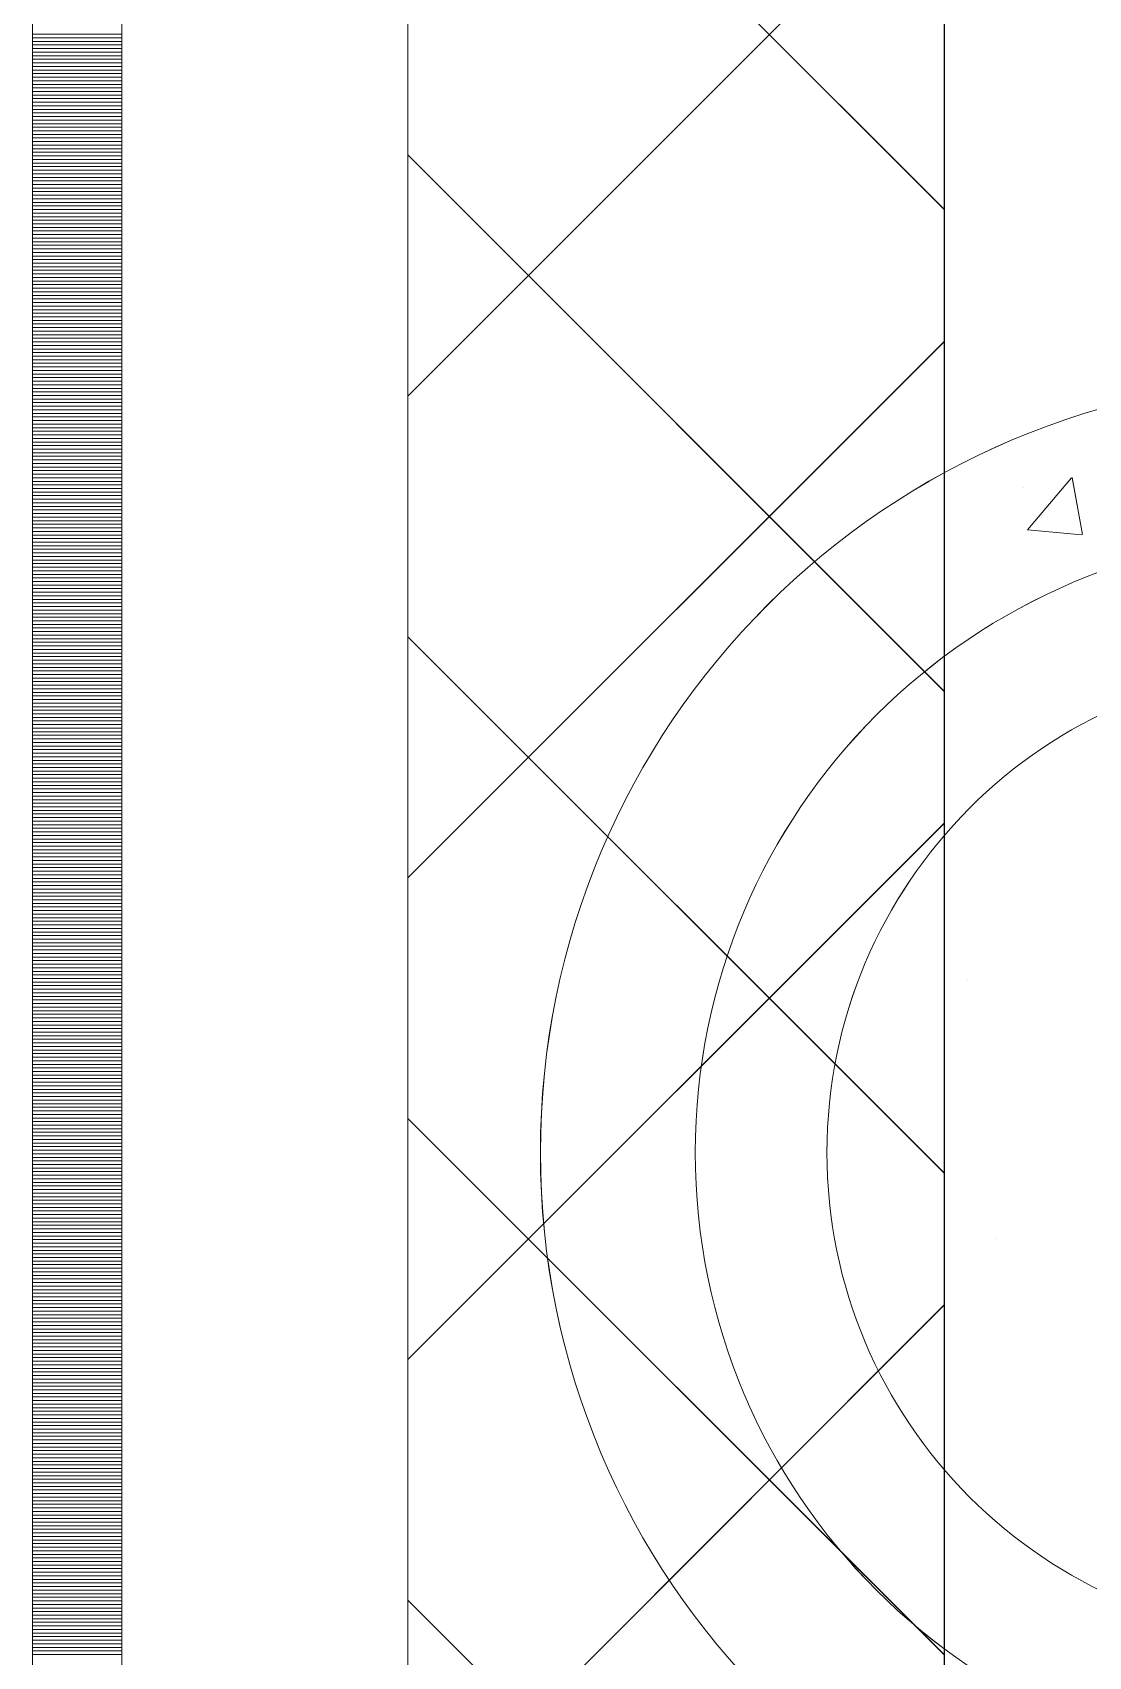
# Model space of a CAD drawing. Header units: millimetres. Extents: x 470010 to 1231400, y -134005 to 421770.
# Drawn here: x 672518.6 to 672813.9, y -47694.1 to -47240 of the extents above; entities that cross this region are included whole.
import ezdxf
from ezdxf.enums import TextEntityAlignment as Align

# ---------------------------------------------------------------- set-up
doc = ezdxf.new("R2010")
doc.units = ezdxf.units.MM
doc.linetypes.add('DASHED', pattern=[19.05, 12.7, -6.35])
doc.layers.get('Defpoints').update_dxf_attribs({"color": 140})
doc.layers.add('АР_Делит', color=120, linetype='Continuous', lineweight=0, plot=False)
for name, color, linetype, lineweight in [('АР_Стены ПЕНОблок', 52, 'Continuous', 20), ('АР_Тонкая', 254, 'Continuous', 5), ('АР_Утеплитель', 31, 'Continuous', 0), ('АР_Штриховка', 8, 'Continuous', 0)]:
    doc.layers.add(name, color=color, linetype=linetype, lineweight=lineweight)
doc.layers.add('РД_Оси_100', color=7, linetype='Continuous', lineweight=0, true_color=0x525252)
doc.styles.add('style1', font='ARIALN.TTF')

# ---------------------------------------------------------------- blocks, each defined once
blk = doc.blocks.new('СОШ_2200_АР_ОСИ_М100_28.05.24')
at = {"layer": 'АР_Делит', "color": 251, "linetype": 'DASHED', "true_color": 0x636466}
blk.add_lwpolyline([(114955, 135155), (114955, -355), (93595.036, -355), (93595.036, 13855), (94145, 13855), (94145, 68320), (66055, 68320), (66055, 13857.73), (83455, 13857.73), (83455, -355), (45245, -355), (45245, 13145), (44695, 13145), (44695, 26755), (45245, 26755), (45245, 68320), (20455, 68320), (20455, 26755), (27955, 26755), (27955, 13145), (-355, 13145), (-355, 100855)], dxfattribs=at)
blk = doc.blocks.new('A$C9108343f')
at = {"layer": 'АР_Делит', "color": 18, "true_color": 0x000000}
for radius in [216.34, 173.04, 136.21]:
    blk.add_circle((7158.34, 52813.08), radius, dxfattribs=at)
at = {"layer": 'АР_Стены ПЕНОблок', "color": 18, "linetype": 'Continuous', "lineweight": 20, "true_color": 0x000000}
blk.add_line((7054.96, 97555), (7054.96, 21355), dxfattribs=at)
at = {"layer": 'АР_Тонкая', "color": 18, "linetype": 'Continuous', "lineweight": 5, "true_color": 0x000000}
for p, q in [((6799.96, 97555), (6799.96, 21355)), ((6824.96, 97555), (6824.96, 21355)), ((6824.96, 21355), (6824.96, 97555)), ((6904.96, 21355), (6904.96, 97555))]:
    blk.add_line(p, q, dxfattribs=at)
at = {"layer": 'АР_Утеплитель', "color": 18, "linetype": 'Continuous', "lineweight": 0, "true_color": 0x000000}
for p, q in [((6904.96, 97555), (6904.96, 21355)), ((7054.96, 21355), (7054.96, 97555))]:
    blk.add_line(p, q, dxfattribs=at)
at = {"layer": 'АР_Штриховка', "color": 18, "linetype": 'Continuous', "lineweight": 0, "true_color": 0x000000}
for p, q in [((7054.96, 53076.73), (6904.96, 53226.73)), ((6904.96, 53024.6), (7054.96, 53174.6)), ((6799.96, 53125.75), (6824.96, 53125.75)), ((6799.96, 53124.75), (6824.96, 53124.75)), ((6799.96, 53123.75), (6824.96, 53123.75)), ((6799.96, 53122.75), (6824.96, 53122.75)), ((6799.96, 53121.75), (6824.96, 53121.75)), ((6799.96, 53120.75), (6824.96, 53120.75)), ((6799.96, 53119.75), (6824.96, 53119.75)), ((6799.96, 53118.75), (6824.96, 53118.75)), ((6799.96, 53117.75), (6824.96, 53117.75)), ((6799.96, 53116.75), (6824.96, 53116.75)), ((6799.96, 53115.75), (6824.96, 53115.75)), ((6799.96, 53114.75), (6824.96, 53114.75)), ((6799.96, 53113.75), (6824.96, 53113.75)), ((6799.96, 53112.75), (6824.96, 53112.75)), ((6799.96, 53111.75), (6824.96, 53111.75)), ((6799.96, 53110.75), (6824.96, 53110.75)), ((6799.96, 53109.75), (6824.96, 53109.75)), ((6799.96, 53108.75), (6824.96, 53108.75)), ((6799.96, 53107.75), (6824.96, 53107.75)), ((6799.96, 53106.75), (6824.96, 53106.75)), ((6799.96, 53105.75), (6824.96, 53105.75)), ((6799.96, 53104.75), (6824.96, 53104.75)), ((6799.96, 53103.75), (6824.96, 53103.75)), ((6799.96, 53102.75), (6824.96, 53102.75)), ((6799.96, 53101.75), (6824.96, 53101.75)), ((6799.96, 53100.75), (6824.96, 53100.75)), ((6799.96, 53099.75), (6824.96, 53099.75)), ((6799.96, 53098.75), (6824.96, 53098.75)), ((6799.96, 53097.75), (6824.96, 53097.75)), ((6799.96, 53096.75), (6824.96, 53096.75)), ((6799.96, 53095.75), (6824.96, 53095.75)), ((6799.96, 53094.75), (6824.96, 53094.75)), ((6799.96, 53093.75), (6824.96, 53093.75)), ((6799.96, 53092.75), (6824.96, 53092.75)), ((6799.96, 53091.75), (6824.96, 53091.75)), ((6799.96, 53090.75), (6824.96, 53090.75)), ((6799.96, 53089.75), (6824.96, 53089.75)), ((7054.96, 52942.03), (6904.96, 53092.03)), ((6799.96, 53088.75), (6824.96, 53088.75)), ((6799.96, 53087.75), (6824.96, 53087.75)), ((6799.96, 53086.75), (6824.96, 53086.75)), ((6799.96, 53085.75), (6824.96, 53085.75)), ((6799.96, 53084.75), (6824.96, 53084.75)), ((6799.96, 53083.75), (6824.96, 53083.75)), ((6799.96, 53082.75), (6824.96, 53082.75)), ((6799.96, 53081.75), (6824.96, 53081.75)), ((6799.96, 53080.75), (6824.96, 53080.75)), ((6799.96, 53079.75), (6824.96, 53079.75)), ((6799.96, 53078.75), (6824.96, 53078.75)), ((6799.96, 53077.75), (6824.96, 53077.75)), ((6799.96, 53076.75), (6824.96, 53076.75)), ((6799.96, 53075.75), (6824.96, 53075.75)), ((6799.96, 53074.75), (6824.96, 53074.75)), ((6799.96, 53073.75), (6824.96, 53073.75)), ((6799.96, 53072.75), (6824.96, 53072.75)), ((6799.96, 53071.75), (6824.96, 53071.75)), ((6799.96, 53070.75), (6824.96, 53070.75)), ((6799.96, 53069.75), (6824.96, 53069.75)), ((6799.96, 53068.75), (6824.96, 53068.75)), ((6799.96, 53067.75), (6824.96, 53067.75)), ((6799.96, 53066.75), (6824.96, 53066.75)), ((6799.96, 53065.75), (6824.96, 53065.75)), ((6799.96, 53064.75), (6824.96, 53064.75)), ((6799.96, 53063.75), (6824.96, 53063.75)), ((6799.96, 53062.75), (6824.96, 53062.75)), ((6799.96, 53061.75), (6824.96, 53061.75)), ((6799.96, 53060.75), (6824.96, 53060.75)), ((6799.96, 53059.75), (6824.96, 53059.75)), ((6799.96, 53058.75), (6824.96, 53058.75)), ((6799.96, 53057.75), (6824.96, 53057.75)), ((6799.96, 53056.75), (6824.96, 53056.75)), ((6799.96, 53055.75), (6824.96, 53055.75)), ((6799.96, 53054.75), (6824.96, 53054.75)), ((6799.96, 53053.75), (6824.96, 53053.75)), ((6799.96, 53052.75), (6824.96, 53052.75)), ((6799.96, 53051.75), (6824.96, 53051.75)), ((6799.96, 53050.75), (6824.96, 53050.75)), ((6799.96, 53049.75), (6824.96, 53049.75)), ((6799.96, 53048.75), (6824.96, 53048.75)), ((6799.96, 53047.75), (6824.96, 53047.75)), ((6799.96, 53046.75), (6824.96, 53046.75)), ((6799.96, 53045.75), (6824.96, 53045.75)), ((6799.96, 53044.75), (6824.96, 53044.75)), ((6799.96, 53043.75), (6824.96, 53043.75)), ((6799.96, 53042.75), (6824.96, 53042.75)), ((6799.96, 53041.75), (6824.96, 53041.75)), ((6799.96, 53040.75), (6824.96, 53040.75)), ((6799.96, 53039.75), (6824.96, 53039.75)), ((6904.96, 52889.89), (7054.96, 53039.89)), ((6799.96, 53038.75), (6824.96, 53038.75)), ((6799.96, 53037.75), (6824.96, 53037.75)), ((6799.96, 53036.75), (6824.96, 53036.75)), ((6799.96, 53035.75), (6824.96, 53035.75)), ((6799.96, 53034.75), (6824.96, 53034.75)), ((6799.96, 53033.75), (6824.96, 53033.75)), ((6799.96, 53032.75), (6824.96, 53032.75)), ((6799.96, 53031.75), (6824.96, 53031.75)), ((6799.96, 53030.75), (6824.96, 53030.75)), ((6799.96, 53029.75), (6824.96, 53029.75)), ((6799.96, 53028.75), (6824.96, 53028.75)), ((6799.96, 53027.75), (6824.96, 53027.75)), ((6799.96, 53026.75), (6824.96, 53026.75)), ((6799.96, 53025.75), (6824.96, 53025.75)), ((6799.96, 53024.75), (6824.96, 53024.75)), ((6799.96, 53023.75), (6824.96, 53023.75)), ((6799.96, 53022.75), (6824.96, 53022.75)), ((6799.96, 53021.75), (6824.96, 53021.75)), ((6799.96, 53020.75), (6824.96, 53020.75)), ((6799.96, 53019.75), (6824.96, 53019.75)), ((6799.96, 53018.75), (6824.96, 53018.75)), ((6799.96, 53017.75), (6824.96, 53017.75)), ((6799.96, 53016.75), (6824.96, 53016.75)), ((6799.96, 53015.75), (6824.96, 53015.75)), ((6799.96, 53014.75), (6824.96, 53014.75)), ((6799.96, 53013.75), (6824.96, 53013.75)), ((6799.96, 53012.75), (6824.96, 53012.75)), ((6799.96, 53011.75), (6824.96, 53011.75)), ((6799.96, 53010.75), (6824.96, 53010.75)), ((6799.96, 53009.75), (6824.96, 53009.75)), ((6799.96, 53008.75), (6824.96, 53008.75)), ((6799.96, 53007.75), (6824.96, 53007.75)), ((6799.96, 53006.75), (6824.96, 53006.75)), ((6799.96, 53005.75), (6824.96, 53005.75)), ((6799.96, 53004.75), (6824.96, 53004.75)), ((6799.96, 53003.75), (6824.96, 53003.75)), ((6799.96, 53002.75), (6824.96, 53002.75)), ((6799.96, 53001.75), (6824.96, 53001.75)), ((6799.96, 53000.75), (6824.96, 53000.75)), ((6799.96, 52999.75), (6824.96, 52999.75)), ((6799.96, 52998.75), (6824.96, 52998.75)), ((7077.09, 52999.04), (7077.09, 52999.04)), ((7078.24, 52987.15), (7090.49, 53001.75)), ((7093.63, 52985.86), (7090.69, 53001.78)), ((6799.96, 52997.75), (6824.96, 52997.75)), ((6799.96, 52996.75), (6824.96, 52996.75)), ((6799.96, 52995.75), (6824.96, 52995.75)), ((6799.96, 52994.75), (6824.96, 52994.75)), ((6799.96, 52993.75), (6824.96, 52993.75)), ((6799.96, 52992.75), (6824.96, 52992.75)), ((6799.96, 52991.75), (6824.96, 52991.75)), ((6799.96, 52990.75), (6824.96, 52990.75)), ((6799.96, 52989.75), (6824.96, 52989.75)), ((6799.96, 52988.75), (6824.96, 52988.75)), ((6799.96, 52987.75), (6824.96, 52987.75)), ((6799.96, 52986.75), (6824.96, 52986.75)), ((6799.96, 52985.75), (6824.96, 52985.75)), ((7078.24, 52987.15), (7093.42, 52985.82)), ((6799.96, 52984.75), (6824.96, 52984.75)), ((6799.96, 52983.75), (6824.96, 52983.75)), ((6799.96, 52982.75), (6824.96, 52982.75)), ((6799.96, 52981.75), (6824.96, 52981.75)), ((6799.96, 52980.75), (6824.96, 52980.75)), ((6799.96, 52979.75), (6824.96, 52979.75)), ((6799.96, 52978.75), (6824.96, 52978.75)), ((6799.96, 52977.75), (6824.96, 52977.75)), ((6799.96, 52976.75), (6824.96, 52976.75)), ((6799.96, 52975.75), (6824.96, 52975.75)), ((6799.96, 52974.75), (6824.96, 52974.75)), ((6799.96, 52973.75), (6824.96, 52973.75)), ((6799.96, 52972.75), (6824.96, 52972.75)), ((6799.96, 52971.75), (6824.96, 52971.75)), ((6799.96, 52970.75), (6824.96, 52970.75)), ((6799.96, 52969.75), (6824.96, 52969.75)), ((6799.96, 52968.75), (6824.96, 52968.75)), ((6799.96, 52967.75), (6824.96, 52967.75)), ((6799.96, 52966.75), (6824.96, 52966.75)), ((6799.96, 52965.75), (6824.96, 52965.75)), ((6799.96, 52964.75), (6824.96, 52964.75)), ((6799.96, 52963.75), (6824.96, 52963.75)), ((6799.96, 52962.75), (6824.96, 52962.75)), ((6799.96, 52961.75), (6824.96, 52961.75)), ((6799.96, 52960.75), (6824.96, 52960.75)), ((6799.96, 52959.75), (6824.96, 52959.75)), ((6799.96, 52958.75), (6824.96, 52958.75)), ((6799.96, 52957.75), (6824.96, 52957.75)), ((6799.96, 52956.75), (6824.96, 52956.75)), ((6799.96, 52955.75), (6824.96, 52955.75)), ((6799.96, 52954.75), (6824.96, 52954.75)), ((6799.96, 52953.75), (6824.96, 52953.75)), ((7054.96, 52807.32), (6904.96, 52957.32)), ((6799.96, 52952.75), (6824.96, 52952.75)), ((6799.96, 52951.75), (6824.96, 52951.75)), ((6799.96, 52950.75), (6824.96, 52950.75)), ((6799.96, 52949.75), (6824.96, 52949.75)), ((6799.96, 52948.75), (6824.96, 52948.75)), ((6799.96, 52947.75), (6824.96, 52947.75)), ((6799.96, 52946.75), (6824.96, 52946.75)), ((6799.96, 52945.75), (6824.96, 52945.75)), ((6799.96, 52944.75), (6824.96, 52944.75)), ((6799.96, 52943.75), (6824.96, 52943.75)), ((6799.96, 52942.75), (6824.96, 52942.75)), ((6799.96, 52941.75), (6824.96, 52941.75)), ((6799.96, 52940.75), (6824.96, 52940.75)), ((6799.96, 52939.75), (6824.96, 52939.75)), ((6799.96, 52938.75), (6824.96, 52938.75)), ((6799.96, 52937.75), (6824.96, 52937.75)), ((6799.96, 52936.75), (6824.96, 52936.75)), ((6799.96, 52935.75), (6824.96, 52935.75)), ((6799.96, 52934.75), (6824.96, 52934.75)), ((6799.96, 52933.75), (6824.96, 52933.75)), ((6799.96, 52932.75), (6824.96, 52932.75)), ((6799.96, 52931.75), (6824.96, 52931.75)), ((6799.96, 52930.75), (6824.96, 52930.75)), ((6799.96, 52929.75), (6824.96, 52929.75)), ((6799.96, 52928.75), (6824.96, 52928.75)), ((6799.96, 52927.75), (6824.96, 52927.75)), ((6799.96, 52926.75), (6824.96, 52926.75)), ((6799.96, 52925.75), (6824.96, 52925.75)), ((6799.96, 52924.75), (6824.96, 52924.75)), ((6799.96, 52923.75), (6824.96, 52923.75)), ((6799.96, 52922.75), (6824.96, 52922.75)), ((6799.96, 52921.75), (6824.96, 52921.75)), ((6799.96, 52920.75), (6824.96, 52920.75)), ((6799.96, 52919.75), (6824.96, 52919.75)), ((6799.96, 52918.75), (6824.96, 52918.75)), ((6799.96, 52917.75), (6824.96, 52917.75)), ((6799.96, 52916.75), (6824.96, 52916.75)), ((6799.96, 52915.75), (6824.96, 52915.75)), ((6799.96, 52914.75), (6824.96, 52914.75)), ((6799.96, 52913.75), (6824.96, 52913.75)), ((6799.96, 52912.75), (6824.96, 52912.75)), ((6799.96, 52911.75), (6824.96, 52911.75)), ((6799.96, 52910.75), (6824.96, 52910.75)), ((6799.96, 52909.75), (6824.96, 52909.75)), ((6799.96, 52908.75), (6824.96, 52908.75)), ((6799.96, 52907.75), (6824.96, 52907.75)), ((6799.96, 52906.75), (6824.96, 52906.75)), ((6799.96, 52905.75), (6824.96, 52905.75)), ((6799.96, 52904.75), (6824.96, 52904.75)), ((6799.96, 52903.75), (6824.96, 52903.75)), ((6904.96, 52755.19), (7054.96, 52905.19)), ((6799.96, 52902.75), (6824.96, 52902.75)), ((6799.96, 52901.75), (6824.96, 52901.75)), ((6799.96, 52900.75), (6824.96, 52900.75)), ((6799.96, 52899.75), (6824.96, 52899.75)), ((6799.96, 52898.75), (6824.96, 52898.75)), ((6799.96, 52897.75), (6824.96, 52897.75)), ((6799.96, 52896.75), (6824.96, 52896.75)), ((6799.96, 52895.75), (6824.96, 52895.75)), ((6799.96, 52894.75), (6824.96, 52894.75)), ((6799.96, 52893.75), (6824.96, 52893.75)), ((6799.96, 52892.75), (6824.96, 52892.75)), ((6799.96, 52891.75), (6824.96, 52891.75)), ((6799.96, 52890.75), (6824.96, 52890.75)), ((6799.96, 52889.75), (6824.96, 52889.75)), ((6799.96, 52888.75), (6824.96, 52888.75)), ((6799.96, 52887.75), (6824.96, 52887.75)), ((6799.96, 52886.75), (6824.96, 52886.75)), ((6799.96, 52885.75), (6824.96, 52885.75)), ((6799.96, 52884.75), (6824.96, 52884.75)), ((6799.96, 52883.75), (6824.96, 52883.75)), ((6799.96, 52882.75), (6824.96, 52882.75)), ((6799.96, 52881.75), (6824.96, 52881.75)), ((6799.96, 52880.75), (6824.96, 52880.75)), ((6799.96, 52879.75), (6824.96, 52879.75)), ((6799.96, 52878.75), (6824.96, 52878.75)), ((6799.96, 52877.75), (6824.96, 52877.75)), ((6799.96, 52876.75), (6824.96, 52876.75)), ((6799.96, 52875.75), (6824.96, 52875.75)), ((6799.96, 52874.75), (6824.96, 52874.75)), ((6799.96, 52873.75), (6824.96, 52873.75)), ((6799.96, 52872.75), (6824.96, 52872.75)), ((6799.96, 52871.75), (6824.96, 52871.75)), ((6799.96, 52870.75), (6824.96, 52870.75)), ((6799.96, 52869.75), (6824.96, 52869.75)), ((6799.96, 52868.75), (6824.96, 52868.75)), ((6799.96, 52867.75), (6824.96, 52867.75)), ((6799.96, 52866.75), (6824.96, 52866.75)), ((6799.96, 52865.75), (6824.96, 52865.75)), ((6799.96, 52864.75), (6824.96, 52864.75)), ((6799.96, 52863.75), (6824.96, 52863.75)), ((6799.96, 52862.75), (6824.96, 52862.75)), ((6799.96, 52861.75), (6824.96, 52861.75)), ((6799.96, 52860.75), (6824.96, 52860.75)), ((6799.96, 52859.75), (6824.96, 52859.75)), ((6799.96, 52858.75), (6824.96, 52858.75)), ((6799.96, 52857.75), (6824.96, 52857.75)), ((7061.49, 52861.35), (7061.49, 52861.35)), ((6799.96, 52856.75), (6824.96, 52856.75)), ((6799.96, 52855.75), (6824.96, 52855.75)), ((6799.96, 52854.75), (6824.96, 52854.75)), ((6799.96, 52853.75), (6824.96, 52853.75)), ((6799.96, 52852.75), (6824.96, 52852.75)), ((6799.96, 52851.75), (6824.96, 52851.75)), ((6799.96, 52850.75), (6824.96, 52850.75)), ((6799.96, 52849.75), (6824.96, 52849.75)), ((6799.96, 52848.75), (6824.96, 52848.75)), ((6799.96, 52847.75), (6824.96, 52847.75)), ((6799.96, 52846.75), (6824.96, 52846.75)), ((6799.96, 52845.75), (6824.96, 52845.75)), ((6799.96, 52844.75), (6824.96, 52844.75)), ((6799.96, 52843.75), (6824.96, 52843.75)), ((6799.96, 52842.75), (6824.96, 52842.75)), ((6799.96, 52841.75), (6824.96, 52841.75)), ((6799.96, 52840.75), (6824.96, 52840.75)), ((6799.96, 52839.75), (6824.96, 52839.75)), ((6799.96, 52838.75), (6824.96, 52838.75)), ((6799.96, 52837.75), (6824.96, 52837.75)), ((6799.96, 52836.75), (6824.96, 52836.75)), ((6799.96, 52835.75), (6824.96, 52835.75)), ((6799.96, 52834.75), (6824.96, 52834.75)), ((6799.96, 52833.75), (6824.96, 52833.75)), ((6799.96, 52832.75), (6824.96, 52832.75)), ((6799.96, 52831.75), (6824.96, 52831.75)), ((6799.96, 52830.75), (6824.96, 52830.75)), ((6799.96, 52829.75), (6824.96, 52829.75)), ((6799.96, 52828.75), (6824.96, 52828.75)), ((6799.96, 52827.75), (6824.96, 52827.75)), ((6799.96, 52826.75), (6824.96, 52826.75)), ((6799.96, 52825.75), (6824.96, 52825.75)), ((6799.96, 52824.75), (6824.96, 52824.75)), ((6799.96, 52823.75), (6824.96, 52823.75)), ((6799.96, 52822.75), (6824.96, 52822.75)), ((6799.96, 52821.75), (6824.96, 52821.75)), ((7054.96, 52672.62), (6904.96, 52822.62)), ((6799.96, 52820.75), (6824.96, 52820.75)), ((6799.96, 52819.75), (6824.96, 52819.75)), ((6799.96, 52818.75), (6824.96, 52818.75)), ((6799.96, 52817.75), (6824.96, 52817.75)), ((6799.96, 52816.75), (6824.96, 52816.75)), ((6799.96, 52815.75), (6824.96, 52815.75)), ((6799.96, 52814.75), (6824.96, 52814.75)), ((6799.96, 52813.75), (6824.96, 52813.75)), ((6799.96, 52812.75), (6824.96, 52812.75)), ((6799.96, 52811.75), (6824.96, 52811.75)), ((6799.96, 52810.75), (6824.96, 52810.75)), ((6799.96, 52809.75), (6824.96, 52809.75)), ((6799.96, 52808.75), (6824.96, 52808.75)), ((6799.96, 52807.75), (6824.96, 52807.75)), ((6799.96, 52806.75), (6824.96, 52806.75)), ((6799.96, 52805.75), (6824.96, 52805.75)), ((6799.96, 52804.75), (6824.96, 52804.75)), ((6799.96, 52803.75), (6824.96, 52803.75)), ((6799.96, 52802.75), (6824.96, 52802.75)), ((6799.96, 52801.75), (6824.96, 52801.75)), ((6799.96, 52800.75), (6824.96, 52800.75)), ((6799.96, 52799.75), (6824.96, 52799.75)), ((6799.96, 52798.75), (6824.96, 52798.75)), ((6799.96, 52797.75), (6824.96, 52797.75)), ((6799.96, 52796.75), (6824.96, 52796.75)), ((6799.96, 52795.75), (6824.96, 52795.75)), ((6799.96, 52794.75), (6824.96, 52794.75)), ((6799.96, 52793.75), (6824.96, 52793.75)), ((6799.96, 52792.75), (6824.96, 52792.75)), ((6799.96, 52791.75), (6824.96, 52791.75)), ((6799.96, 52790.75), (6824.96, 52790.75)), ((6799.96, 52789.75), (6824.96, 52789.75)), ((6799.96, 52788.75), (6824.96, 52788.75)), ((6799.96, 52787.75), (6824.96, 52787.75)), ((6799.96, 52786.75), (6824.96, 52786.75)), ((6799.96, 52785.75), (6824.96, 52785.75)), ((7069.19, 52788.92), (7069.19, 52788.92)), ((6799.96, 52784.75), (6824.96, 52784.75)), ((6799.96, 52783.75), (6824.96, 52783.75)), ((6799.96, 52782.75), (6824.96, 52782.75)), ((6799.96, 52781.75), (6824.96, 52781.75)), ((6799.96, 52780.75), (6824.96, 52780.75)), ((6799.96, 52779.75), (6824.96, 52779.75)), ((6799.96, 52778.75), (6824.96, 52778.75)), ((6799.96, 52777.75), (6824.96, 52777.75)), ((6799.96, 52776.75), (6824.96, 52776.75)), ((6799.96, 52775.75), (6824.96, 52775.75)), ((6799.96, 52774.75), (6824.96, 52774.75)), ((6799.96, 52773.75), (6824.96, 52773.75)), ((6799.96, 52772.75), (6824.96, 52772.75)), ((6799.96, 52771.75), (6824.96, 52771.75)), ((6799.96, 52770.75), (6824.96, 52770.75)), ((6799.96, 52769.75), (6824.96, 52769.75)), ((6799.96, 52768.75), (6824.96, 52768.75)), ((6799.96, 52767.75), (6824.96, 52767.75)), ((6904.96, 52620.48), (7054.96, 52770.48)), ((6799.96, 52766.75), (6824.96, 52766.75)), ((6799.96, 52765.75), (6824.96, 52765.75)), ((6799.96, 52764.75), (6824.96, 52764.75)), ((6799.96, 52763.75), (6824.96, 52763.75)), ((6799.96, 52762.75), (6824.96, 52762.75)), ((6799.96, 52761.75), (6824.96, 52761.75)), ((6799.96, 52760.75), (6824.96, 52760.75)), ((6799.96, 52759.75), (6824.96, 52759.75)), ((6799.96, 52758.75), (6824.96, 52758.75)), ((6799.96, 52757.75), (6824.96, 52757.75)), ((6799.96, 52756.75), (6824.96, 52756.75)), ((6799.96, 52755.75), (6824.96, 52755.75)), ((6799.96, 52754.75), (6824.96, 52754.75)), ((6799.96, 52753.75), (6824.96, 52753.75)), ((6799.96, 52752.75), (6824.96, 52752.75)), ((6799.96, 52751.75), (6824.96, 52751.75)), ((6799.96, 52750.75), (6824.96, 52750.75)), ((6799.96, 52749.75), (6824.96, 52749.75)), ((6799.96, 52748.75), (6824.96, 52748.75)), ((6799.96, 52747.75), (6824.96, 52747.75)), ((6799.96, 52746.75), (6824.96, 52746.75)), ((6799.96, 52745.75), (6824.96, 52745.75)), ((6799.96, 52744.75), (6824.96, 52744.75)), ((6799.96, 52743.75), (6824.96, 52743.75)), ((6799.96, 52742.75), (6824.96, 52742.75)), ((6799.96, 52741.75), (6824.96, 52741.75)), ((6799.96, 52740.75), (6824.96, 52740.75)), ((6799.96, 52739.75), (6824.96, 52739.75)), ((6799.96, 52738.75), (6824.96, 52738.75)), ((6799.96, 52737.75), (6824.96, 52737.75)), ((6799.96, 52736.75), (6824.96, 52736.75)), ((6799.96, 52735.75), (6824.96, 52735.75)), ((6799.96, 52734.75), (6824.96, 52734.75)), ((6799.96, 52733.75), (6824.96, 52733.75)), ((6799.96, 52732.75), (6824.96, 52732.75)), ((6799.96, 52731.75), (6824.96, 52731.75)), ((6799.96, 52730.75), (6824.96, 52730.75)), ((6799.96, 52729.75), (6824.96, 52729.75)), ((6799.96, 52728.75), (6824.96, 52728.75)), ((6799.96, 52727.75), (6824.96, 52727.75)), ((6799.96, 52726.75), (6824.96, 52726.75)), ((6799.96, 52725.75), (6824.96, 52725.75)), ((6799.96, 52724.75), (6824.96, 52724.75)), ((6799.96, 52723.75), (6824.96, 52723.75)), ((6799.96, 52722.75), (6824.96, 52722.75)), ((6799.96, 52721.75), (6824.96, 52721.75)), ((6799.96, 52720.75), (6824.96, 52720.75)), ((6799.96, 52719.75), (6824.96, 52719.75)), ((6799.96, 52718.75), (6824.96, 52718.75)), ((6799.96, 52717.75), (6824.96, 52717.75)), ((6799.96, 52716.75), (6824.96, 52716.75)), ((6799.96, 52715.75), (6824.96, 52715.75)), ((6799.96, 52714.75), (6824.96, 52714.75)), ((6799.96, 52713.75), (6824.96, 52713.75)), ((6799.96, 52712.75), (6824.96, 52712.75)), ((6799.96, 52711.75), (6824.96, 52711.75)), ((6799.96, 52710.75), (6824.96, 52710.75)), ((6799.96, 52709.75), (6824.96, 52709.75)), ((6799.96, 52708.75), (6824.96, 52708.75)), ((6799.96, 52707.75), (6824.96, 52707.75)), ((6799.96, 52706.75), (6824.96, 52706.75)), ((6799.96, 52705.75), (6824.96, 52705.75)), ((6799.96, 52704.75), (6824.96, 52704.75)), ((6799.96, 52703.75), (6824.96, 52703.75)), ((6799.96, 52702.75), (6824.96, 52702.75)), ((6799.96, 52701.75), (6824.96, 52701.75)), ((6799.96, 52700.75), (6824.96, 52700.75)), ((6799.96, 52699.75), (6824.96, 52699.75)), ((6799.96, 52698.75), (6824.96, 52698.75)), ((6799.96, 52697.75), (6824.96, 52697.75)), ((6799.96, 52696.75), (6824.96, 52696.75)), ((6799.96, 52695.75), (6824.96, 52695.75)), ((6799.96, 52694.75), (6824.96, 52694.75)), ((6799.96, 52693.75), (6824.96, 52693.75)), ((6799.96, 52692.75), (6824.96, 52692.75)), ((6799.96, 52691.75), (6824.96, 52691.75)), ((6799.96, 52690.75), (6824.96, 52690.75)), ((6799.96, 52689.75), (6824.96, 52689.75)), ((6799.96, 52688.75), (6824.96, 52688.75)), ((6799.96, 52687.75), (6824.96, 52687.75)), ((6799.96, 52686.75), (6824.96, 52686.75)), ((6799.96, 52685.75), (6824.96, 52685.75)), ((7054.96, 52537.92), (6904.96, 52687.92)), ((6799.96, 52684.75), (6824.96, 52684.75)), ((6799.96, 52683.75), (6824.96, 52683.75)), ((6799.96, 52682.75), (6824.96, 52682.75)), ((6799.96, 52681.75), (6824.96, 52681.75)), ((6799.96, 52680.75), (6824.96, 52680.75)), ((6799.96, 52679.75), (6824.96, 52679.75)), ((6799.96, 52678.75), (6824.96, 52678.75)), ((6799.96, 52677.75), (6824.96, 52677.75)), ((6799.96, 52676.75), (6824.96, 52676.75)), ((6799.96, 52675.75), (6824.96, 52675.75)), ((6799.96, 52674.75), (6824.96, 52674.75)), ((6799.96, 52673.75), (6824.96, 52673.75)), ((6799.96, 52672.75), (6824.96, 52672.75))]:
    blk.add_line(p, q, dxfattribs=at)
at = {"layer": 'РД_Оси_100'}
blk.add_blockref('СОШ_2200_АР_ОСИ_М100_28.05.24', (7154.96, 6755), dxfattribs=at)
at = {"layer": 'Defpoints', "color": 18, "true_color": 0x000000, "style": 'style1'}
for p in [(143949.34, 316089.12), (143974.98, 281639.5), (143890.4, 273244.71), (143839.99, 264276.81), (143967.75, 254892.38), (12251.96, 104178.14), (12382.58, 96023.14)]:
    blk.add_attdef('АР-ПОМЕЩЕНИЕ:НАИМЕНОВАНИЕ', text='', height=100, dxfattribs=at).set_placement(p, align=Align.MIDDLE)
at = {"layer": 'Defpoints', "color": 18, "true_color": 0x000000, "style": 'style1', "flags": 8}
for p in [(143951.3, 279099.09), (143848.34, 269251.11), (143875.33, 260094.25), (144049.74, 250824.7), (163419.28, 238153.36), (155897.46, 237965.97), (183037.2, 237965.97), (143342.94, 237876.19)]:
    blk.add_attdef('АР-ПОМЕЩЕНИЕ:НАИМЕНОВАНИЕ', text='', height=100, dxfattribs=at).set_placement(p, align=Align.MIDDLE)

msp = doc.modelspace()

# ---------------------------------------------------------------- linework, layer by layer
at = {"layer": 'АР_Делит', "color": 18, "true_color": 0x000000}
for radius in [216.336, 173.036, 136.212]:
    msp.add_circle((672876.957, -47553.162), radius, dxfattribs=at)
at = {"layer": 'АР_Стены ПЕНОблок', "color": 18, "linetype": 'Continuous', "lineweight": 20, "true_color": 0x000000}
msp.add_line((672773.57, -2811.242), (672773.57, -79011.242), dxfattribs=at)
at = {"layer": 'АР_Тонкая', "color": 18, "linetype": 'Continuous', "lineweight": 5, "true_color": 0x000000}
for p, q in [((672518.57, -2811.242), (672518.57, -79011.242)), ((672543.57, -2811.242), (672543.57, -79011.242)), ((672543.57, -79011.242), (672543.57, -2811.242)), ((672623.57, -79011.242), (672623.57, -2811.242))]:
    msp.add_line(p, q, dxfattribs=at)
at = {"layer": 'АР_Утеплитель', "color": 18, "linetype": 'Continuous', "lineweight": 0, "true_color": 0x000000}
for p, q in [((672623.57, -2811.242), (672623.57, -79011.242)), ((672773.57, -79011.242), (672773.57, -2811.242))]:
    msp.add_line(p, q, dxfattribs=at)
at = {"layer": 'АР_Штриховка', "color": 18, "linetype": 'Continuous', "lineweight": 0, "true_color": 0x000000}
for p, q in [((672773.57, -47289.51), (672623.57, -47139.51)), ((672623.57, -47341.646), (672773.57, -47191.646)), ((672518.57, -47240.492), (672543.57, -47240.492)), ((672518.57, -47241.492), (672543.57, -47241.492)), ((672518.57, -47242.492), (672543.57, -47242.492)), ((672518.57, -47243.492), (672543.57, -47243.492)), ((672518.57, -47244.492), (672543.57, -47244.492)), ((672518.57, -47245.492), (672543.57, -47245.492)), ((672518.57, -47246.492), (672543.57, -47246.492)), ((672518.57, -47247.492), (672543.57, -47247.492)), ((672518.57, -47248.492), (672543.57, -47248.492)), ((672518.57, -47249.492), (672543.57, -47249.492)), ((672518.57, -47250.492), (672543.57, -47250.492)), ((672518.57, -47251.492), (672543.57, -47251.492)), ((672518.57, -47252.492), (672543.57, -47252.492)), ((672518.57, -47253.492), (672543.57, -47253.492)), ((672518.57, -47254.492), (672543.57, -47254.492)), ((672518.57, -47255.492), (672543.57, -47255.492)), ((672518.57, -47256.492), (672543.57, -47256.492)), ((672518.57, -47257.492), (672543.57, -47257.492)), ((672518.57, -47258.492), (672543.57, -47258.492)), ((672518.57, -47259.492), (672543.57, -47259.492)), ((672518.57, -47260.492), (672543.57, -47260.492)), ((672518.57, -47261.492), (672543.57, -47261.492)), ((672518.57, -47262.492), (672543.57, -47262.492)), ((672518.57, -47263.492), (672543.57, -47263.492)), ((672518.57, -47264.492), (672543.57, -47264.492)), ((672518.57, -47265.492), (672543.57, -47265.492)), ((672518.57, -47266.492), (672543.57, -47266.492)), ((672518.57, -47267.492), (672543.57, -47267.492)), ((672518.57, -47268.492), (672543.57, -47268.492)), ((672518.57, -47269.492), (672543.57, -47269.492)), ((672518.57, -47270.492), (672543.57, -47270.492)), ((672518.57, -47271.492), (672543.57, -47271.492)), ((672518.57, -47272.492), (672543.57, -47272.492)), ((672518.57, -47273.492), (672543.57, -47273.492)), ((672518.57, -47274.492), (672543.57, -47274.492)), ((672518.57, -47275.492), (672543.57, -47275.492)), ((672518.57, -47276.492), (672543.57, -47276.492)), ((672773.57, -47424.213), (672623.57, -47274.213)), ((672518.57, -47277.492), (672543.57, -47277.492)), ((672518.57, -47278.492), (672543.57, -47278.492)), ((672518.57, -47279.492), (672543.57, -47279.492)), ((672518.57, -47280.492), (672543.57, -47280.492)), ((672518.57, -47281.492), (672543.57, -47281.492)), ((672518.57, -47282.492), (672543.57, -47282.492)), ((672518.57, -47283.492), (672543.57, -47283.492)), ((672518.57, -47284.492), (672543.57, -47284.492)), ((672518.57, -47285.492), (672543.57, -47285.492)), ((672518.57, -47286.492), (672543.57, -47286.492)), ((672518.57, -47287.492), (672543.57, -47287.492)), ((672518.57, -47288.492), (672543.57, -47288.492)), ((672518.57, -47289.492), (672543.57, -47289.492)), ((672518.57, -47290.492), (672543.57, -47290.492)), ((672518.57, -47291.492), (672543.57, -47291.492)), ((672518.57, -47292.492), (672543.57, -47292.492)), ((672518.57, -47293.492), (672543.57, -47293.492)), ((672518.57, -47294.492), (672543.57, -47294.492)), ((672518.57, -47295.492), (672543.57, -47295.492)), ((672518.57, -47296.492), (672543.57, -47296.492)), ((672518.57, -47297.492), (672543.57, -47297.492)), ((672518.57, -47298.492), (672543.57, -47298.492)), ((672518.57, -47299.492), (672543.57, -47299.492)), ((672518.57, -47300.492), (672543.57, -47300.492)), ((672518.57, -47301.492), (672543.57, -47301.492)), ((672518.57, -47302.492), (672543.57, -47302.492)), ((672518.57, -47303.492), (672543.57, -47303.492)), ((672518.57, -47304.492), (672543.57, -47304.492)), ((672518.57, -47305.492), (672543.57, -47305.492)), ((672518.57, -47306.492), (672543.57, -47306.492)), ((672518.57, -47307.492), (672543.57, -47307.492)), ((672518.57, -47308.492), (672543.57, -47308.492)), ((672518.57, -47309.492), (672543.57, -47309.492)), ((672518.57, -47310.492), (672543.57, -47310.492)), ((672518.57, -47311.492), (672543.57, -47311.492)), ((672518.57, -47312.492), (672543.57, -47312.492)), ((672518.57, -47313.492), (672543.57, -47313.492)), ((672518.57, -47314.492), (672543.57, -47314.492)), ((672518.57, -47315.492), (672543.57, -47315.492)), ((672518.57, -47316.492), (672543.57, -47316.492)), ((672518.57, -47317.492), (672543.57, -47317.492)), ((672518.57, -47318.492), (672543.57, -47318.492)), ((672518.57, -47319.492), (672543.57, -47319.492)), ((672518.57, -47320.492), (672543.57, -47320.492)), ((672518.57, -47321.492), (672543.57, -47321.492)), ((672518.57, -47322.492), (672543.57, -47322.492)), ((672518.57, -47323.492), (672543.57, -47323.492)), ((672518.57, -47324.492), (672543.57, -47324.492)), ((672518.57, -47325.492), (672543.57, -47325.492)), ((672518.57, -47326.492), (672543.57, -47326.492)), ((672623.57, -47476.35), (672773.57, -47326.35)), ((672518.57, -47327.492), (672543.57, -47327.492)), ((672518.57, -47328.492), (672543.57, -47328.492)), ((672518.57, -47329.492), (672543.57, -47329.492)), ((672518.57, -47330.492), (672543.57, -47330.492)), ((672518.57, -47331.492), (672543.57, -47331.492)), ((672518.57, -47332.492), (672543.57, -47332.492)), ((672518.57, -47333.492), (672543.57, -47333.492)), ((672518.57, -47334.492), (672543.57, -47334.492)), ((672518.57, -47335.492), (672543.57, -47335.492)), ((672518.57, -47336.492), (672543.57, -47336.492)), ((672518.57, -47337.492), (672543.57, -47337.492)), ((672518.57, -47338.492), (672543.57, -47338.492)), ((672518.57, -47339.492), (672543.57, -47339.492)), ((672518.57, -47340.492), (672543.57, -47340.492)), ((672518.57, -47341.492), (672543.57, -47341.492)), ((672518.57, -47342.492), (672543.57, -47342.492)), ((672518.57, -47343.492), (672543.57, -47343.492)), ((672518.57, -47344.492), (672543.57, -47344.492)), ((672518.57, -47345.492), (672543.57, -47345.492)), ((672518.57, -47346.492), (672543.57, -47346.492)), ((672518.57, -47347.492), (672543.57, -47347.492)), ((672518.57, -47348.492), (672543.57, -47348.492)), ((672518.57, -47349.492), (672543.57, -47349.492)), ((672518.57, -47350.492), (672543.57, -47350.492)), ((672518.57, -47351.492), (672543.57, -47351.492)), ((672518.57, -47352.492), (672543.57, -47352.492)), ((672518.57, -47353.492), (672543.57, -47353.492)), ((672518.57, -47354.492), (672543.57, -47354.492)), ((672518.57, -47355.492), (672543.57, -47355.492)), ((672518.57, -47356.492), (672543.57, -47356.492)), ((672518.57, -47357.492), (672543.57, -47357.492)), ((672518.57, -47358.492), (672543.57, -47358.492)), ((672518.57, -47359.492), (672543.57, -47359.492)), ((672518.57, -47360.492), (672543.57, -47360.492)), ((672518.57, -47361.492), (672543.57, -47361.492)), ((672518.57, -47362.492), (672543.57, -47362.492)), ((672518.57, -47363.492), (672543.57, -47363.492)), ((672518.57, -47364.492), (672543.57, -47364.492)), ((672518.57, -47365.492), (672543.57, -47365.492)), ((672518.57, -47366.492), (672543.57, -47366.492)), ((672518.57, -47367.492), (672543.57, -47367.492)), ((672796.855, -47379.087), (672809.1, -47364.494)), ((672812.238, -47380.383), (672809.301, -47364.461)), ((672518.57, -47368.492), (672543.57, -47368.492)), ((672518.57, -47369.492), (672543.57, -47369.492)), ((672518.57, -47370.492), (672543.57, -47370.492)), ((672518.57, -47371.492), (672543.57, -47371.492)), ((672518.57, -47372.492), (672543.57, -47372.492)), ((672518.57, -47373.492), (672543.57, -47373.492)), ((672518.57, -47374.492), (672543.57, -47374.492)), ((672518.57, -47375.492), (672543.57, -47375.492)), ((672518.57, -47376.492), (672543.57, -47376.492)), ((672518.57, -47377.492), (672543.57, -47377.492)), ((672518.57, -47378.492), (672543.57, -47378.492)), ((672518.57, -47379.492), (672543.57, -47379.492)), ((672518.57, -47380.492), (672543.57, -47380.492)), ((672518.57, -47381.492), (672543.57, -47381.492)), ((672796.854, -47379.092), (672812.036, -47380.42)), ((672518.57, -47382.492), (672543.57, -47382.492)), ((672518.57, -47383.492), (672543.57, -47383.492)), ((672518.57, -47384.492), (672543.57, -47384.492)), ((672518.57, -47385.492), (672543.57, -47385.492)), ((672518.57, -47386.492), (672543.57, -47386.492)), ((672518.57, -47387.492), (672543.57, -47387.492)), ((672518.57, -47388.492), (672543.57, -47388.492)), ((672518.57, -47389.492), (672543.57, -47389.492)), ((672518.57, -47390.492), (672543.57, -47390.492)), ((672518.57, -47391.492), (672543.57, -47391.492)), ((672518.57, -47392.492), (672543.57, -47392.492)), ((672518.57, -47393.492), (672543.57, -47393.492)), ((672518.57, -47394.492), (672543.57, -47394.492)), ((672518.57, -47395.492), (672543.57, -47395.492)), ((672518.57, -47396.492), (672543.57, -47396.492)), ((672518.57, -47397.492), (672543.57, -47397.492)), ((672518.57, -47398.492), (672543.57, -47398.492)), ((672518.57, -47399.492), (672543.57, -47399.492)), ((672518.57, -47400.492), (672543.57, -47400.492)), ((672518.57, -47401.492), (672543.57, -47401.492)), ((672518.57, -47402.492), (672543.57, -47402.492)), ((672518.57, -47403.492), (672543.57, -47403.492)), ((672518.57, -47404.492), (672543.57, -47404.492)), ((672518.57, -47405.492), (672543.57, -47405.492)), ((672518.57, -47406.492), (672543.57, -47406.492)), ((672518.57, -47407.492), (672543.57, -47407.492)), ((672518.57, -47408.492), (672543.57, -47408.492)), ((672518.57, -47409.492), (672543.57, -47409.492)), ((672518.57, -47410.492), (672543.57, -47410.492)), ((672518.57, -47411.492), (672543.57, -47411.492)), ((672518.57, -47412.492), (672543.57, -47412.492)), ((672773.57, -47558.917), (672623.57, -47408.917)), ((672518.57, -47413.492), (672543.57, -47413.492)), ((672518.57, -47414.492), (672543.57, -47414.492)), ((672518.57, -47415.492), (672543.57, -47415.492)), ((672518.57, -47416.492), (672543.57, -47416.492)), ((672518.57, -47417.492), (672543.57, -47417.492)), ((672518.57, -47418.492), (672543.57, -47418.492)), ((672518.57, -47419.492), (672543.57, -47419.492)), ((672518.57, -47420.492), (672543.57, -47420.492)), ((672518.57, -47421.492), (672543.57, -47421.492)), ((672518.57, -47422.492), (672543.57, -47422.492)), ((672518.57, -47423.492), (672543.57, -47423.492)), ((672518.57, -47424.492), (672543.57, -47424.492)), ((672518.57, -47425.492), (672543.57, -47425.492)), ((672518.57, -47426.492), (672543.57, -47426.492)), ((672518.57, -47427.492), (672543.57, -47427.492)), ((672518.57, -47428.492), (672543.57, -47428.492)), ((672518.57, -47429.492), (672543.57, -47429.492)), ((672518.57, -47430.492), (672543.57, -47430.492)), ((672518.57, -47431.492), (672543.57, -47431.492)), ((672518.57, -47432.492), (672543.57, -47432.492)), ((672518.57, -47433.492), (672543.57, -47433.492)), ((672518.57, -47434.492), (672543.57, -47434.492)), ((672518.57, -47435.492), (672543.57, -47435.492)), ((672518.57, -47436.492), (672543.57, -47436.492)), ((672518.57, -47437.492), (672543.57, -47437.492)), ((672518.57, -47438.492), (672543.57, -47438.492)), ((672518.57, -47439.492), (672543.57, -47439.492)), ((672518.57, -47440.492), (672543.57, -47440.492)), ((672518.57, -47441.492), (672543.57, -47441.492)), ((672518.57, -47442.492), (672543.57, -47442.492)), ((672518.57, -47443.492), (672543.57, -47443.492)), ((672518.57, -47444.492), (672543.57, -47444.492)), ((672518.57, -47445.492), (672543.57, -47445.492)), ((672518.57, -47446.492), (672543.57, -47446.492)), ((672518.57, -47447.492), (672543.57, -47447.492)), ((672518.57, -47448.492), (672543.57, -47448.492)), ((672518.57, -47449.492), (672543.57, -47449.492)), ((672518.57, -47450.492), (672543.57, -47450.492)), ((672518.57, -47451.492), (672543.57, -47451.492)), ((672518.57, -47452.492), (672543.57, -47452.492)), ((672518.57, -47453.492), (672543.57, -47453.492)), ((672518.57, -47454.492), (672543.57, -47454.492)), ((672518.57, -47455.492), (672543.57, -47455.492)), ((672518.57, -47456.492), (672543.57, -47456.492)), ((672518.57, -47457.492), (672543.57, -47457.492)), ((672518.57, -47458.492), (672543.57, -47458.492)), ((672518.57, -47459.492), (672543.57, -47459.492)), ((672518.57, -47460.492), (672543.57, -47460.492)), ((672518.57, -47461.492), (672543.57, -47461.492)), ((672518.57, -47462.492), (672543.57, -47462.492)), ((672623.57, -47611.054), (672773.57, -47461.054)), ((672518.57, -47463.492), (672543.57, -47463.492)), ((672518.57, -47464.492), (672543.57, -47464.492)), ((672518.57, -47465.492), (672543.57, -47465.492)), ((672518.57, -47466.492), (672543.57, -47466.492)), ((672518.57, -47467.492), (672543.57, -47467.492)), ((672518.57, -47468.492), (672543.57, -47468.492)), ((672518.57, -47469.492), (672543.57, -47469.492)), ((672518.57, -47470.492), (672543.57, -47470.492)), ((672518.57, -47471.492), (672543.57, -47471.492)), ((672518.57, -47472.492), (672543.57, -47472.492)), ((672518.57, -47473.492), (672543.57, -47473.492)), ((672518.57, -47474.492), (672543.57, -47474.492)), ((672518.57, -47475.492), (672543.57, -47475.492)), ((672518.57, -47476.492), (672543.57, -47476.492)), ((672518.57, -47477.492), (672543.57, -47477.492)), ((672518.57, -47478.492), (672543.57, -47478.492)), ((672518.57, -47479.492), (672543.57, -47479.492)), ((672518.57, -47480.492), (672543.57, -47480.492)), ((672518.57, -47481.492), (672543.57, -47481.492)), ((672518.57, -47482.492), (672543.57, -47482.492)), ((672518.57, -47483.492), (672543.57, -47483.492)), ((672518.57, -47484.492), (672543.57, -47484.492)), ((672518.57, -47485.492), (672543.57, -47485.492)), ((672518.57, -47486.492), (672543.57, -47486.492)), ((672518.57, -47487.492), (672543.57, -47487.492)), ((672518.57, -47488.492), (672543.57, -47488.492)), ((672518.57, -47489.492), (672543.57, -47489.492)), ((672518.57, -47490.492), (672543.57, -47490.492)), ((672518.57, -47491.492), (672543.57, -47491.492)), ((672518.57, -47492.492), (672543.57, -47492.492)), ((672518.57, -47493.492), (672543.57, -47493.492)), ((672518.57, -47494.492), (672543.57, -47494.492)), ((672518.57, -47495.492), (672543.57, -47495.492)), ((672518.57, -47496.492), (672543.57, -47496.492)), ((672518.57, -47497.492), (672543.57, -47497.492)), ((672518.57, -47498.492), (672543.57, -47498.492)), ((672518.57, -47499.492), (672543.57, -47499.492)), ((672518.57, -47500.492), (672543.57, -47500.492)), ((672518.57, -47501.492), (672543.57, -47501.492)), ((672518.57, -47502.492), (672543.57, -47502.492)), ((672518.57, -47503.492), (672543.57, -47503.492)), ((672518.57, -47504.492), (672543.57, -47504.492)), ((672518.57, -47505.492), (672543.57, -47505.492)), ((672518.57, -47506.492), (672543.57, -47506.492)), ((672518.57, -47507.492), (672543.57, -47507.492)), ((672518.57, -47508.492), (672543.57, -47508.492)), ((672518.57, -47509.492), (672543.57, -47509.492)), ((672518.57, -47510.492), (672543.57, -47510.492)), ((672518.57, -47511.492), (672543.57, -47511.492)), ((672518.57, -47512.492), (672543.57, -47512.492)), ((672518.57, -47513.492), (672543.57, -47513.492)), ((672518.57, -47514.492), (672543.57, -47514.492)), ((672518.57, -47515.492), (672543.57, -47515.492)), ((672518.57, -47516.492), (672543.57, -47516.492)), ((672518.57, -47517.492), (672543.57, -47517.492)), ((672518.57, -47518.492), (672543.57, -47518.492)), ((672518.57, -47519.492), (672543.57, -47519.492)), ((672518.57, -47520.492), (672543.57, -47520.492)), ((672518.57, -47521.492), (672543.57, -47521.492)), ((672518.57, -47522.492), (672543.57, -47522.492)), ((672518.57, -47523.492), (672543.57, -47523.492)), ((672518.57, -47524.492), (672543.57, -47524.492)), ((672518.57, -47525.492), (672543.57, -47525.492)), ((672518.57, -47526.492), (672543.57, -47526.492)), ((672518.57, -47527.492), (672543.57, -47527.492)), ((672518.57, -47528.492), (672543.57, -47528.492)), ((672518.57, -47529.492), (672543.57, -47529.492)), ((672518.57, -47530.492), (672543.57, -47530.492)), ((672518.57, -47531.492), (672543.57, -47531.492)), ((672518.57, -47532.492), (672543.57, -47532.492)), ((672518.57, -47533.492), (672543.57, -47533.492)), ((672518.57, -47534.492), (672543.57, -47534.492)), ((672518.57, -47535.492), (672543.57, -47535.492)), ((672518.57, -47536.492), (672543.57, -47536.492)), ((672518.57, -47537.492), (672543.57, -47537.492)), ((672518.57, -47538.492), (672543.57, -47538.492)), ((672518.57, -47539.492), (672543.57, -47539.492)), ((672518.57, -47540.492), (672543.57, -47540.492)), ((672518.57, -47541.492), (672543.57, -47541.492)), ((672518.57, -47542.492), (672543.57, -47542.492)), ((672518.57, -47543.492), (672543.57, -47543.492)), ((672518.57, -47544.492), (672543.57, -47544.492)), ((672773.57, -47693.621), (672623.57, -47543.621)), ((672518.57, -47545.492), (672543.57, -47545.492)), ((672518.57, -47546.492), (672543.57, -47546.492)), ((672518.57, -47547.492), (672543.57, -47547.492)), ((672518.57, -47548.492), (672543.57, -47548.492)), ((672518.57, -47549.492), (672543.57, -47549.492)), ((672518.57, -47550.492), (672543.57, -47550.492)), ((672518.57, -47551.492), (672543.57, -47551.492)), ((672518.57, -47552.492), (672543.57, -47552.492)), ((672518.57, -47553.492), (672543.57, -47553.492)), ((672518.57, -47554.492), (672543.57, -47554.492)), ((672518.57, -47555.492), (672543.57, -47555.492)), ((672518.57, -47556.492), (672543.57, -47556.492)), ((672518.57, -47557.492), (672543.57, -47557.492)), ((672518.57, -47558.492), (672543.57, -47558.492)), ((672518.57, -47559.492), (672543.57, -47559.492)), ((672518.57, -47560.492), (672543.57, -47560.492)), ((672518.57, -47561.492), (672543.57, -47561.492)), ((672518.57, -47562.492), (672543.57, -47562.492)), ((672518.57, -47563.492), (672543.57, -47563.492)), ((672518.57, -47564.492), (672543.57, -47564.492)), ((672518.57, -47565.492), (672543.57, -47565.492)), ((672518.57, -47566.492), (672543.57, -47566.492)), ((672518.57, -47567.492), (672543.57, -47567.492)), ((672518.57, -47568.492), (672543.57, -47568.492)), ((672518.57, -47569.492), (672543.57, -47569.492)), ((672518.57, -47570.492), (672543.57, -47570.492)), ((672518.57, -47571.492), (672543.57, -47571.492)), ((672518.57, -47572.492), (672543.57, -47572.492)), ((672518.57, -47573.492), (672543.57, -47573.492)), ((672518.57, -47574.492), (672543.57, -47574.492)), ((672518.57, -47575.492), (672543.57, -47575.492)), ((672518.57, -47576.492), (672543.57, -47576.492)), ((672518.57, -47577.492), (672543.57, -47577.492)), ((672518.57, -47578.492), (672543.57, -47578.492)), ((672518.57, -47579.492), (672543.57, -47579.492)), ((672518.57, -47580.492), (672543.57, -47580.492)), ((672518.57, -47581.492), (672543.57, -47581.492)), ((672518.57, -47582.492), (672543.57, -47582.492)), ((672518.57, -47583.492), (672543.57, -47583.492)), ((672518.57, -47584.492), (672543.57, -47584.492)), ((672518.57, -47585.492), (672543.57, -47585.492)), ((672518.57, -47586.492), (672543.57, -47586.492)), ((672518.57, -47587.492), (672543.57, -47587.492)), ((672518.57, -47588.492), (672543.57, -47588.492)), ((672518.57, -47589.492), (672543.57, -47589.492)), ((672518.57, -47590.492), (672543.57, -47590.492)), ((672518.57, -47591.492), (672543.57, -47591.492)), ((672518.57, -47592.492), (672543.57, -47592.492)), ((672518.57, -47593.492), (672543.57, -47593.492)), ((672518.57, -47594.492), (672543.57, -47594.492)), ((672518.57, -47595.492), (672543.57, -47595.492)), ((672518.57, -47596.492), (672543.57, -47596.492)), ((672518.57, -47597.492), (672543.57, -47597.492)), ((672518.57, -47598.492), (672543.57, -47598.492)), ((672518.57, -47599.492), (672543.57, -47599.492)), ((672623.57, -47745.758), (672773.57, -47595.758)), ((672518.57, -47600.492), (672543.57, -47600.492)), ((672518.57, -47601.492), (672543.57, -47601.492)), ((672518.57, -47602.492), (672543.57, -47602.492)), ((672518.57, -47603.492), (672543.57, -47603.492)), ((672518.57, -47604.492), (672543.57, -47604.492)), ((672518.57, -47605.492), (672543.57, -47605.492)), ((672518.57, -47606.492), (672543.57, -47606.492)), ((672518.57, -47607.492), (672543.57, -47607.492)), ((672518.57, -47608.492), (672543.57, -47608.492)), ((672518.57, -47609.492), (672543.57, -47609.492)), ((672518.57, -47610.492), (672543.57, -47610.492)), ((672518.57, -47611.492), (672543.57, -47611.492)), ((672518.57, -47612.492), (672543.57, -47612.492)), ((672518.57, -47613.492), (672543.57, -47613.492)), ((672518.57, -47614.492), (672543.57, -47614.492)), ((672518.57, -47615.492), (672543.57, -47615.492)), ((672518.57, -47616.492), (672543.57, -47616.492)), ((672518.57, -47617.492), (672543.57, -47617.492)), ((672518.57, -47618.492), (672543.57, -47618.492)), ((672518.57, -47619.492), (672543.57, -47619.492)), ((672518.57, -47620.492), (672543.57, -47620.492)), ((672518.57, -47621.492), (672543.57, -47621.492)), ((672518.57, -47622.492), (672543.57, -47622.492)), ((672518.57, -47623.492), (672543.57, -47623.492)), ((672518.57, -47624.492), (672543.57, -47624.492)), ((672518.57, -47625.492), (672543.57, -47625.492)), ((672518.57, -47626.492), (672543.57, -47626.492)), ((672518.57, -47627.492), (672543.57, -47627.492)), ((672518.57, -47628.492), (672543.57, -47628.492)), ((672518.57, -47629.492), (672543.57, -47629.492)), ((672518.57, -47630.492), (672543.57, -47630.492)), ((672518.57, -47631.492), (672543.57, -47631.492)), ((672518.57, -47632.492), (672543.57, -47632.492)), ((672518.57, -47633.492), (672543.57, -47633.492)), ((672518.57, -47634.492), (672543.57, -47634.492)), ((672518.57, -47635.492), (672543.57, -47635.492)), ((672518.57, -47636.492), (672543.57, -47636.492)), ((672518.57, -47637.492), (672543.57, -47637.492)), ((672518.57, -47638.492), (672543.57, -47638.492)), ((672518.57, -47639.492), (672543.57, -47639.492)), ((672518.57, -47640.492), (672543.57, -47640.492)), ((672518.57, -47641.492), (672543.57, -47641.492)), ((672518.57, -47642.492), (672543.57, -47642.492)), ((672518.57, -47643.492), (672543.57, -47643.492)), ((672518.57, -47644.492), (672543.57, -47644.492)), ((672518.57, -47645.492), (672543.57, -47645.492)), ((672518.57, -47646.492), (672543.57, -47646.492)), ((672518.57, -47647.492), (672543.57, -47647.492)), ((672518.57, -47648.492), (672543.57, -47648.492)), ((672518.57, -47649.492), (672543.57, -47649.492)), ((672518.57, -47650.492), (672543.57, -47650.492)), ((672518.57, -47651.492), (672543.57, -47651.492)), ((672518.57, -47652.492), (672543.57, -47652.492)), ((672518.57, -47653.492), (672543.57, -47653.492)), ((672518.57, -47654.492), (672543.57, -47654.492)), ((672518.57, -47655.492), (672543.57, -47655.492)), ((672518.57, -47656.492), (672543.57, -47656.492)), ((672518.57, -47657.492), (672543.57, -47657.492)), ((672518.57, -47658.492), (672543.57, -47658.492)), ((672518.57, -47659.492), (672543.57, -47659.492)), ((672518.57, -47660.492), (672543.57, -47660.492)), ((672518.57, -47661.492), (672543.57, -47661.492)), ((672518.57, -47662.492), (672543.57, -47662.492)), ((672518.57, -47663.492), (672543.57, -47663.492)), ((672518.57, -47664.492), (672543.57, -47664.492)), ((672518.57, -47665.492), (672543.57, -47665.492)), ((672518.57, -47666.492), (672543.57, -47666.492)), ((672518.57, -47667.492), (672543.57, -47667.492)), ((672518.57, -47668.492), (672543.57, -47668.492)), ((672518.57, -47669.492), (672543.57, -47669.492)), ((672518.57, -47670.492), (672543.57, -47670.492)), ((672518.57, -47671.492), (672543.57, -47671.492)), ((672518.57, -47672.492), (672543.57, -47672.492)), ((672518.57, -47673.492), (672543.57, -47673.492)), ((672518.57, -47674.492), (672543.57, -47674.492)), ((672518.57, -47675.492), (672543.57, -47675.492)), ((672518.57, -47676.492), (672543.57, -47676.492)), ((672518.57, -47677.492), (672543.57, -47677.492)), ((672518.57, -47678.492), (672543.57, -47678.492)), ((672518.57, -47679.492), (672543.57, -47679.492)), ((672518.57, -47680.492), (672543.57, -47680.492)), ((672773.57, -47828.325), (672623.57, -47678.325)), ((672518.57, -47681.492), (672543.57, -47681.492)), ((672518.57, -47682.492), (672543.57, -47682.492)), ((672518.57, -47683.492), (672543.57, -47683.492)), ((672518.57, -47684.492), (672543.57, -47684.492)), ((672518.57, -47685.492), (672543.57, -47685.492)), ((672518.57, -47686.492), (672543.57, -47686.492)), ((672518.57, -47687.492), (672543.57, -47687.492)), ((672518.57, -47688.492), (672543.57, -47688.492)), ((672518.57, -47689.492), (672543.57, -47689.492)), ((672518.57, -47690.492), (672543.57, -47690.492)), ((672518.57, -47691.492), (672543.57, -47691.492)), ((672518.57, -47692.492), (672543.57, -47692.492)), ((672518.57, -47693.492), (672543.57, -47693.492))]:
    msp.add_line(p, q, dxfattribs=at)

# ---------------------------------------------------------------- block references
msp.add_blockref('A$C9108343f', (665718.612, -100366.242))
at = {"layer": 'РД_Оси_100'}
msp.add_blockref('СОШ_2200_АР_ОСИ_М100_28.05.24', (672873.57, -93611.242), dxfattribs=at)

doc.saveas('drawing.dxf')
